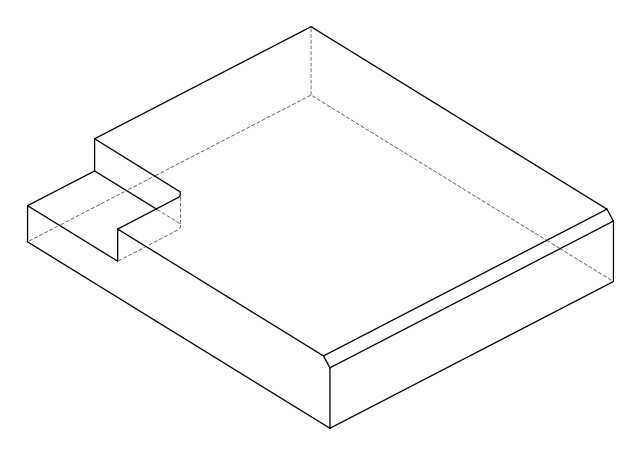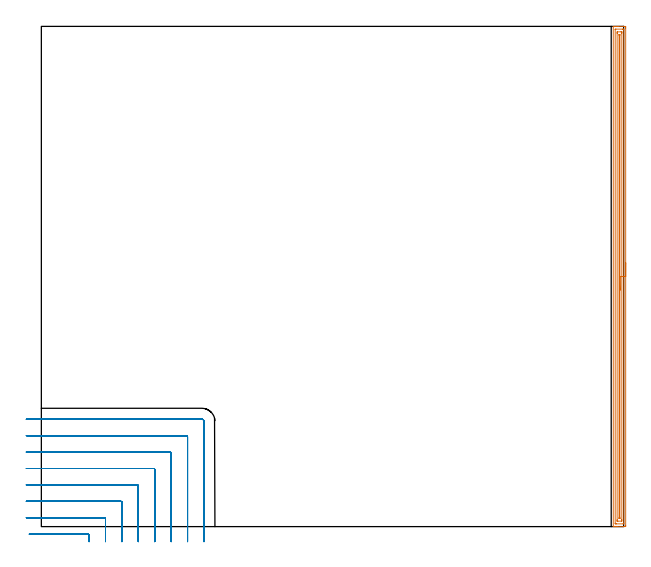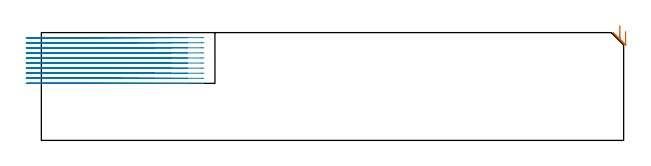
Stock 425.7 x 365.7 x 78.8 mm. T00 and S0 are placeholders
(PLAN: 2 operations, 1 tool changes, 35.7 min)
(1 AREA_MILL | FG_CHAMFER_SURFACE | UGT0205_001 | 11.88 min | 15142 mm3)
(2 MILL_CORNER_NOTCH_RECTANGULAR | CORNER_NOTCH_RECTANGULAR | NXT0201_012 | Follow Part, ap 4, ae 75% | 23.82 min | 406558 mm3)
(TOOL UGT0205_001 | Chamfer Mill 20 x 3 x 45 deg. | D20 FL50 Z2)
(TOOL NXT0201_012 | ENDMILL 16mm [2P460-1600-NA 1630] | D16 FL38 Z6)
(OP 1 AREA_MILL)
G17 G21 G94 G90
T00 M6
G54
G17 G0 G90 X427.2 Y192.85 S1061 M3
G43 Z88.8 H0
Z79.7
G94 G1 Y192.812 Z78.828 F250.
Y192.698 Z77.964
Y192.509 Z77.112
Y192.247 Z76.28
Y191.913 Z75.474
Y191.51 Z74.7
Y191.042 Z73.964
Y190.51 Z73.272
Y189.921 Z72.629
Y189.278 Z72.04
Y188.586 Z71.508
Y187.85 Z71.04
Y187.076 Z70.637
Y186.27 Z70.303
Y185.438 Z70.041
Y184.587 Z69.852
Y183.722 Z69.738
Y182.85 Z69.7
Y0.956
X427.199 Y0.617 Z69.701
X427.194 Y0.069 Z69.703
X427.192 Y0.008 Z69.706
X426.649 Y0.004 Z70.249
X426.035 Y0. Z70.862
X421.317 Z75.577
X420.768 Z76.129
X420.429 Z76.468
X419.879 Z77.017
X419.54 Z77.355
X418.521 Z78.379
X418.139 Y0.007 Z78.752
X418.103 Y0.01 Z78.788
X418.1 Y0.171 Z78.8
Y365.529
X418.103 Y365.691 Z78.788
X418.141 Y365.7 Z78.75
X418.521 Z78.378
X418.861 Z78.038
X419.54 Z77.355
X420.768 Z76.129
X421.317 Z75.577
X421.931 Z74.964
X426.035 Z70.862
X426.649 Y365.696 Z70.249
X427.192 Y365.692 Z69.706
X427.194 Y365.631 Z69.704
X427.199 Y365.083 Z69.701
X427.2 Y364.528 Z69.7
Y182.85
X425.786 Z71.114
X425.785 Y2.404 Z71.115
Y2.379
X425.76 Y2.01 Z71.14
X425.272 Y2.001 Z71.628
X420.429 Y2. Z76.471
X419.94 Y2.001 Z76.96
X419.54 Y2.01 Z77.36
X419.515 Y2.404 Z77.385
Y2.429
Y363.296
Y363.321
X419.54 Y363.69 Z77.36
X420.028 Y363.699 Z76.872
X424.871 Y363.7 Z72.029
X425.36 Y363.699 Z71.54
X425.76 Y363.69 Z71.14
X425.784 Y363.296 Z71.116
X425.785 Y363.271 Z71.115
X425.786 Y182.85 Z71.114
X424.372 Z72.528
X424.371 Y5.084 Z72.529
X424.37 Y4.695 Z72.53
X424.365 Y4.19 Z72.535
X424.355 Y4.01 Z72.545
X424.171 Y4.002 Z72.729
X421.507 Y4. Z75.393
X421.317 Y4.001 Z75.583
X421.128 Y4.004 Z75.772
X421.002 Y4.01 Z75.898
X420.935 Y4.022 Z75.965
X420.932 Y4.061 Z75.968
X420.93 Y4.19 Z75.97
X420.929 Y4.581 Z75.971
X420.928 Y5.084 Z75.972
X420.929 Y360.616 Z75.971
X420.93 Y361.005 Z75.97
X420.935 Y361.51 Z75.965
X420.945 Y361.69 Z75.955
X421.13 Y361.698 Z75.77
X423.793 Y361.7 Z73.107
X423.983 Y361.699 Z72.917
X424.172 Y361.696 Z72.728
X424.298 Y361.69 Z72.602
X424.365 Y361.678 Z72.535
X424.368 Y361.639 Z72.532
X424.37 Y361.51 Z72.53
X424.371 Y361.119 Z72.529
X424.372 Y360.616 Z72.528
Y182.85
X422.957 Z73.943
Y6.87
X422.956 Y6.252 Z73.944
X422.954 Y6.118 Z73.946
X422.951 Y6.021 Z73.949
X422.86 Y6.01 Z74.04
X422.65 Y6.008 Z74.25
X422.44 Y6.01 Z74.46
X422.349 Y6.021 Z74.551
X422.348 Y6.115 Z74.552
X422.343 Y6.732 Z74.557
Y358.967
X422.347 Y359.581 Z74.553
X422.349 Y359.679 Z74.551
X422.44 Y359.69 Z74.46
X422.65 Y359.692 Z74.25
X422.86 Y359.69 Z74.04
X422.95 Y359.679 Z73.95
X422.952 Y359.585 Z73.948
X422.957 Y358.968 Z73.943
Y182.85
Y181.978 Z73.981
Y181.114 Z74.095
Y180.262 Z74.283
Y179.43 Z74.546
Y178.624 Z74.88
Y177.85 Z75.282
Y177.114 Z75.751
Y176.422 Z76.282
Y175.779 Z76.872
Y175.19 Z77.515
Y174.659 Z78.207
Y174.19 Z78.943
Y173.787 Z79.716
Y173.453 Z80.522
Y173.191 Z81.354
Y173.002 Z82.206
Y172.888 Z83.071
Y172.85 Z83.943
G0 Z88.8
M5
M2
(OP 2 MILL_CORNER_NOTCH_RECTANGULAR)
G17 G21 G94 G90
T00 M6
G54
G17 G0 G90 X34.9 Y-11. S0 M3
G43 Z88.8 H1
Z75.09
G94 G1 Y-8. F250.
Y-6.294 F500.
G3 X34.106 Y-5.5 R0.8
G1 X-5.809
X-8.809 F250.
G0 Z88.8
X46.9 Y-11.
Z75.09
G1 Y-8.
Y5.706 F500.
G3 X46.106 Y6.5 R0.8
G1 X-8.
X-11. F250.
G0 Z88.8
X58.9 Y-11.
Z75.09
G1 Y-8.
Y17.706 F500.
G3 X58.106 Y18.5 R0.8
G1 X-8.
X-11. F250.
G0 Z88.8
X70.9 Y-11.
Z75.09
G1 Y-8.
Y29.705 F500.
G3 X70.105 Y30.5 R0.8
G1 X-8.
X-11. F250.
G0 Z88.8
X82.9 Y-11.
Z75.09
G1 Y-8.
Y41.705 F500.
G3 X82.105 Y42.5 R0.8
G1 X-8.
X-11. F250.
G0 Z88.8
X94.9 Y-11.
Z75.09
G1 Y-8.
Y53.705 F500.
G3 X94.105 Y54.5 R0.8
G1 X-8.
X-11. F250.
G0 Z88.8
X106.9 Y-11.
Z75.09
G1 Y-8.
Y65.704 F500.
G3 X106.104 Y66.5 R0.8
G1 X-8.
X-11. F250.
G0 Z88.8
X118.9 Y-11.
Z75.09
G1 Y-8.
Y76.9 F500.
G3 X117.3 Y78.5 R1.6
G1 X-8.
X-11. F250.
G0 Z88.8
X34.9 Y-11.
Z71.38
G1 Y-8.
Y-6.293 F500.
G3 X34.107 Y-5.5 R0.8
G1 X-5.809
X-8.809 F250.
G0 Z88.8
X46.9 Y-11.
Z71.38
G1 Y-8.
Y5.706 F500.
G3 X46.106 Y6.5 R0.8
G1 X-8.
X-11. F250.
G0 Z88.8
X58.9 Y-11.
Z71.38
G1 Y-8.
Y17.706 F500.
G3 X58.106 Y18.5 R0.8
G1 X-8.
X-11. F250.
G0 Z88.8
X70.9 Y-11.
Z71.38
G1 Y-8.
Y29.705 F500.
G3 X70.105 Y30.5 R0.8
G1 X-8.
X-11. F250.
G0 Z88.8
X82.9 Y-11.
Z71.38
G1 Y-8.
Y41.705 F500.
G3 X82.105 Y42.5 R0.8
G1 X-8.
X-11. F250.
G0 Z88.8
X94.9 Y-11.
Z71.38
G1 Y-8.
Y53.705 F500.
G3 X94.105 Y54.5 R0.8
G1 X-8.
X-11. F250.
G0 Z88.8
X106.9 Y-11.
Z71.38
G1 Y-8.
Y65.704 F500.
G3 X106.104 Y66.5 R0.8
G1 X-8.
X-11. F250.
G0 Z88.8
X118.9 Y-11.
Z71.38
G1 Y-8.
Y76.9 F500.
G3 X117.3 Y78.5 R1.6
G1 X-8.
X-11. F250.
G0 Z88.8
X34.9 Y-11.
Z67.67
G1 Y-8.
Y-6.293 F500.
G3 X34.107 Y-5.5 R0.8
G1 X-5.809
X-8.809 F250.
G0 Z88.8
X46.9 Y-11.
Z67.67
G1 Y-8.
Y5.706 F500.
G3 X46.106 Y6.5 R0.8
G1 X-8.
X-11. F250.
G0 Z88.8
X58.9 Y-11.
Z67.67
G1 Y-8.
Y17.706 F500.
G3 X58.106 Y18.5 R0.8
G1 X-8.
X-11. F250.
G0 Z88.8
X70.9 Y-11.
Z67.67
G1 Y-8.
Y29.705 F500.
G3 X70.105 Y30.5 R0.8
G1 X-8.
X-11. F250.
G0 Z88.8
X82.9 Y-11.
Z67.67
G1 Y-8.
Y41.705 F500.
G3 X82.105 Y42.5 R0.8
G1 X-8.
X-11. F250.
G0 Z88.8
X94.9 Y-11.
Z67.67
G1 Y-8.
Y53.705 F500.
G3 X94.105 Y54.5 R0.8
G1 X-8.
X-11. F250.
G0 Z88.8
X106.9 Y-11.
Z67.67
G1 Y-8.
Y65.704 F500.
G3 X106.104 Y66.5 R0.8
G1 X-8.
X-11. F250.
G0 Z88.8
X118.9 Y-11.
Z67.67
G1 Y-8.
Y76.9 F500.
G3 X117.3 Y78.5 R1.6
G1 X-8.
X-11. F250.
G0 Z88.8
X34.9 Y-11.
Z63.96
G1 Y-8.
Y-6.293 F500.
G3 X34.107 Y-5.5 R0.8
G1 X-5.809
X-8.809 F250.
G0 Z88.8
X46.9 Y-11.
Z63.96
G1 Y-8.
Y5.706 F500.
G3 X46.106 Y6.5 R0.8
G1 X-8.
X-11. F250.
G0 Z88.8
X58.9 Y-11.
Z63.96
G1 Y-8.
Y17.706 F500.
G3 X58.106 Y18.5 R0.8
G1 X-8.
X-11. F250.
G0 Z88.8
X70.9 Y-11.
Z63.96
G1 Y-8.
Y29.705 F500.
G3 X70.105 Y30.5 R0.8
G1 X-8.
X-11. F250.
G0 Z88.8
X82.9 Y-11.
Z63.96
G1 Y-8.
Y41.705 F500.
G3 X82.105 Y42.5 R0.8
G1 X-8.
X-11. F250.
G0 Z88.8
X94.9 Y-11.
Z63.96
G1 Y-8.
Y53.705 F500.
G3 X94.105 Y54.5 R0.8
G1 X-8.
X-11. F250.
G0 Z88.8
X106.9 Y-11.
Z63.96
G1 Y-8.
Y65.704 F500.
G3 X106.104 Y66.5 R0.8
G1 X-8.
X-11. F250.
G0 Z88.8
X118.9 Y-11.
Z63.96
G1 Y-8.
Y76.9 F500.
G3 X117.3 Y78.5 R1.6
G1 X-8.
X-11. F250.
G0 Z88.8
X34.9 Y-11.
Z60.25
G1 Y-8.
Y-6.293 F500.
G3 X34.107 Y-5.5 R0.8
G1 X-5.809
X-8.809 F250.
G0 Z88.8
X46.9 Y-11.
Z60.25
G1 Y-8.
Y5.706 F500.
G3 X46.106 Y6.5 R0.8
G1 X-8.
X-11. F250.
G0 Z88.8
X58.9 Y-11.
Z60.25
G1 Y-8.
Y17.706 F500.
G3 X58.106 Y18.5 R0.8
G1 X-8.
X-11. F250.
G0 Z88.8
X70.9 Y-11.
Z60.25
G1 Y-8.
Y29.705 F500.
G3 X70.105 Y30.5 R0.8
G1 X-8.
X-11. F250.
G0 Z88.8
X82.9 Y-11.
Z60.25
G1 Y-8.
Y41.705 F500.
G3 X82.105 Y42.5 R0.8
G1 X-8.
X-11. F250.
G0 Z88.8
X94.9 Y-11.
Z60.25
G1 Y-8.
Y53.705 F500.
G3 X94.105 Y54.5 R0.8
G1 X-8.
X-11. F250.
G0 Z88.8
X106.9 Y-11.
Z60.25
G1 Y-8.
Y65.704 F500.
G3 X106.104 Y66.5 R0.8
G1 X-8.
X-11. F250.
G0 Z88.8
X118.9 Y-11.
Z60.25
G1 Y-8.
Y76.9 F500.
G3 X117.3 Y78.5 R1.6
G1 X-8.
X-11. F250.
G0 Z88.8
X34.9 Y-11.
Z56.54
G1 Y-8.
Y-6.293 F500.
G3 X34.107 Y-5.5 R0.8
G1 X-5.809
X-8.809 F250.
G0 Z88.8
X46.9 Y-11.
Z56.54
G1 Y-8.
Y5.706 F500.
G3 X46.106 Y6.5 R0.8
G1 X-8.
X-11. F250.
G0 Z88.8
X58.9 Y-11.
Z56.54
G1 Y-8.
Y17.706 F500.
G3 X58.106 Y18.5 R0.8
G1 X-8.
X-11. F250.
G0 Z88.8
X70.9 Y-11.
Z56.54
G1 Y-8.
Y29.705 F500.
G3 X70.105 Y30.5 R0.8
G1 X-8.
X-11. F250.
G0 Z88.8
X82.9 Y-11.
Z56.54
G1 Y-8.
Y41.705 F500.
G3 X82.105 Y42.5 R0.8
G1 X-8.
X-11. F250.
G0 Z88.8
X94.9 Y-11.
Z56.54
G1 Y-8.
Y53.705 F500.
G3 X94.105 Y54.5 R0.8
G1 X-8.
X-11. F250.
G0 Z88.8
X106.9 Y-11.
Z56.54
G1 Y-8.
Y65.704 F500.
G3 X106.104 Y66.5 R0.8
G1 X-8.
X-11. F250.
G0 Z88.8
X118.9 Y-11.
Z56.54
G1 Y-8.
Y76.9 F500.
G3 X117.3 Y78.5 R1.6
G1 X-8.
X-11. F250.
G0 Z88.8
X34.9 Y-11.
Z52.83
G1 Y-8.
Y-6.293 F500.
G3 X34.107 Y-5.5 R0.8
G1 X-5.809
X-8.809 F250.
G0 Z88.8
X46.9 Y-11.
Z52.83
G1 Y-8.
Y5.706 F500.
G3 X46.106 Y6.5 R0.8
G1 X-8.
X-11. F250.
G0 Z88.8
X58.9 Y-11.
Z52.83
G1 Y-8.
Y17.706 F500.
G3 X58.106 Y18.5 R0.8
G1 X-8.
X-11. F250.
G0 Z88.8
X70.9 Y-11.
Z52.83
G1 Y-8.
Y29.705 F500.
G3 X70.105 Y30.5 R0.8
G1 X-8.
X-11. F250.
G0 Z88.8
X82.9 Y-11.
Z52.83
G1 Y-8.
Y41.705 F500.
G3 X82.105 Y42.5 R0.8
G1 X-8.
X-11. F250.
G0 Z88.8
X94.9 Y-11.
Z52.83
G1 Y-8.
Y53.705 F500.
G3 X94.105 Y54.5 R0.8
G1 X-8.
X-11. F250.
G0 Z88.8
X106.9 Y-11.
Z52.83
G1 Y-8.
Y65.704 F500.
G3 X106.104 Y66.5 R0.8
G1 X-8.
X-11. F250.
G0 Z88.8
X118.9 Y-11.
Z52.83
G1 Y-8.
Y76.9 F500.
G3 X117.3 Y78.5 R1.6
G1 X-8.
X-11. F250.
G0 Z88.8
X34.9 Y-11.
Z49.12
G1 Y-8.
Y-6.293 F500.
G3 X34.107 Y-5.5 R0.8
G1 X-5.809
X-8.809 F250.
G0 Z88.8
X46.9 Y-11.
Z49.12
G1 Y-8.
Y5.706 F500.
G3 X46.106 Y6.5 R0.8
G1 X-8.
X-11. F250.
G0 Z88.8
X58.9 Y-11.
Z49.12
G1 Y-8.
Y17.706 F500.
G3 X58.106 Y18.5 R0.8
G1 X-8.
X-11. F250.
G0 Z88.8
X70.9 Y-11.
Z49.12
G1 Y-8.
Y29.705 F500.
G3 X70.105 Y30.5 R0.8
G1 X-8.
X-11. F250.
G0 Z88.8
X82.9 Y-11.
Z49.12
G1 Y-8.
Y41.705 F500.
G3 X82.105 Y42.5 R0.8
G1 X-8.
X-11. F250.
G0 Z88.8
X94.9 Y-11.
Z49.12
G1 Y-8.
Y53.705 F500.
G3 X94.105 Y54.5 R0.8
G1 X-8.
X-11. F250.
G0 Z88.8
X106.9 Y-11.
Z49.12
G1 Y-8.
Y65.704 F500.
G3 X106.104 Y66.5 R0.8
G1 X-8.
X-11. F250.
G0 Z88.8
X118.9 Y-11.
Z49.12
G1 Y-8.
Y76.9 F500.
G3 X117.3 Y78.5 R1.6
G1 X-8.
X-11. F250.
G0 Z88.8
X34.9 Y-11.
Z45.41
G1 Y-8.
Y-6.293 F500.
G3 X34.107 Y-5.5 R0.8
G1 X-5.809
X-8.809 F250.
G0 Z88.8
X46.9 Y-11.
Z45.41
G1 Y-8.
Y5.706 F500.
G3 X46.106 Y6.5 R0.8
G1 X-8.
X-11. F250.
G0 Z88.8
X58.9 Y-11.
Z45.41
G1 Y-8.
Y17.706 F500.
G3 X58.106 Y18.5 R0.8
G1 X-8.
X-11. F250.
G0 Z88.8
X70.9 Y-11.
Z45.41
G1 Y-8.
Y29.705 F500.
G3 X70.105 Y30.5 R0.8
G1 X-8.
X-11. F250.
G0 Z88.8
X82.9 Y-11.
Z45.41
G1 Y-8.
Y41.705 F500.
G3 X82.105 Y42.5 R0.8
G1 X-8.
X-11. F250.
G0 Z88.8
X94.9 Y-11.
Z45.41
G1 Y-8.
Y53.705 F500.
G3 X94.105 Y54.5 R0.8
G1 X-8.
X-11. F250.
G0 Z88.8
X106.9 Y-11.
Z45.41
G1 Y-8.
Y65.704 F500.
G3 X106.104 Y66.5 R0.8
G1 X-8.
X-11. F250.
G0 Z88.8
X118.9 Y-11.
Z45.41
G1 Y-8.
Y76.9 F500.
G3 X117.3 Y78.5 R1.6
G1 X-8.
X-11. F250.
G0 Z88.8
X34.9 Y-11.
Z41.7
G1 Y-8.
Y-6.293 F500.
G3 X34.107 Y-5.5 R0.8
G1 X-5.809
X-8.809 F250.
G0 Z88.8
X46.9 Y-11.
Z41.7
G1 Y-8.
Y5.706 F500.
G3 X46.106 Y6.5 R0.8
G1 X-8.
X-11. F250.
G0 Z88.8
X58.9 Y-11.
Z41.7
G1 Y-8.
Y17.706 F500.
G3 X58.106 Y18.5 R0.8
G1 X-8.
X-11. F250.
G0 Z88.8
X70.9 Y-11.
Z41.7
G1 Y-8.
Y29.705 F500.
G3 X70.105 Y30.5 R0.8
G1 X-8.
X-11. F250.
G0 Z88.8
X82.9 Y-11.
Z41.7
G1 Y-8.
Y41.705 F500.
G3 X82.105 Y42.5 R0.8
G1 X-8.
X-11. F250.
G0 Z88.8
X94.9 Y-11.
Z41.7
G1 Y-8.
Y53.705 F500.
G3 X94.105 Y54.5 R0.8
G1 X-8.
X-11. F250.
G0 Z88.8
X106.9 Y-11.
Z41.7
G1 Y-8.
Y65.704 F500.
G3 X106.104 Y66.5 R0.8
G1 X-8.
X-11. F250.
G0 Z88.8
X118.9 Y-11.
Z41.7
G1 Y-8.
Y76.9 F500.
G3 X117.3 Y78.5 R1.6
G1 X-8.
X-11. F250.
G0 Z88.8
M5
M2
